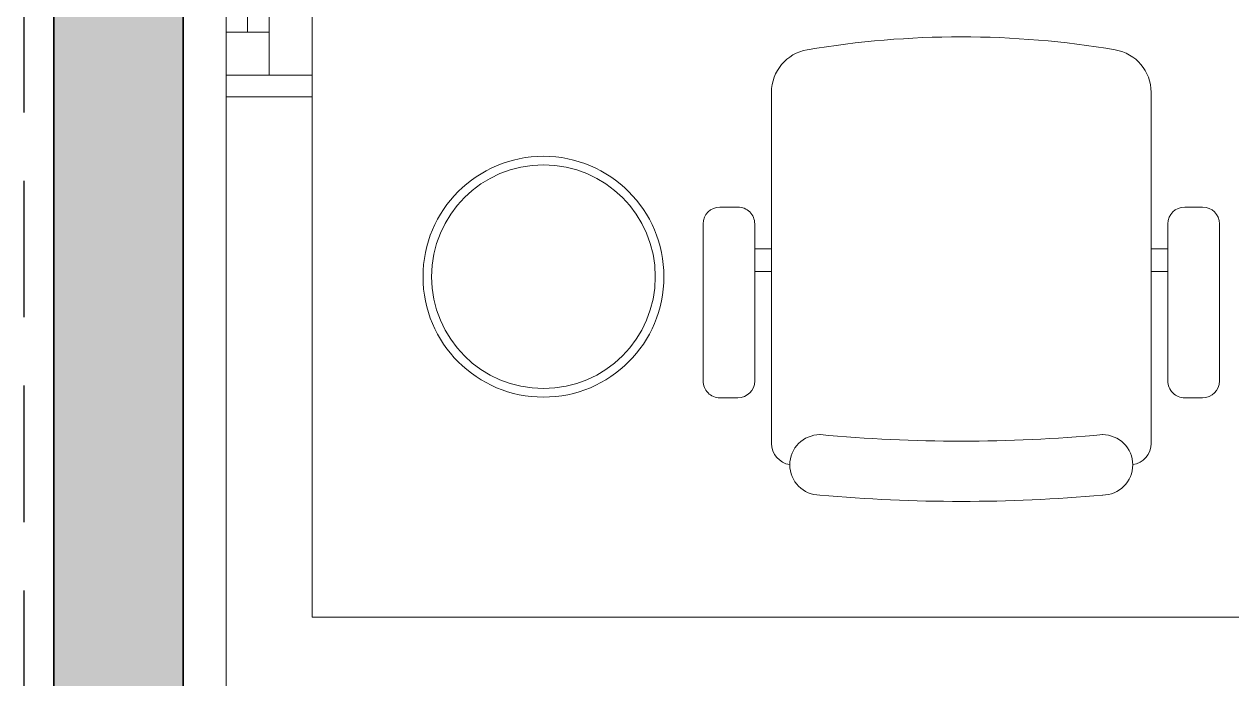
# Model space of a CAD drawing. Header units: inches. Extents: x -12418 to 57169, y -29325 to 19878.
# Drawn here: x 19363 to 20767, y -10029 to -9268 of the extents above; entities that cross this region are included whole.
import ezdxf

# ---------------------------------------------------------------- set-up
doc = ezdxf.new("R2010")
doc.units = ezdxf.units.IN
doc.header["$LTSCALE"] = 25
doc.header["$MEASUREMENT"] = 0
doc.linetypes.add('DASHDOT', pattern=[25.4, 12.7, -6.35, 0, -6.35])
doc.linetypes.add('HIDDEN', pattern=[9.525, 6.35, -3.175])
doc.layers.get('0').update_dxf_attribs({"color": 8})
for name, color, linetype, lineweight in [('00-Ground Floor$0$Aluminum', 251, 'Continuous', 5), ('00-Ground Floor$0$LOADING', 253, 'Continuous', 5), ('00-Ground Floor$0$NEW Wall', 166, 'Continuous', 5), ('00-Ground Floor$0$Walls', 251, 'Continuous', 5), ('E-LITE-CLNG-CNDT', 6, 'DASHDOT', 35), ('E-POWR-FLOR-CNDT', 6, 'HIDDEN', 25), ('T-CABL-TRAY', 251, 'Continuous', 35)]:
    doc.layers.add(name, color=color, linetype=linetype, lineweight=lineweight)

# ---------------------------------------------------------------- blocks, each defined once
blk = doc.blocks.new('00-Ground Floor$0$WM00001-P')
at = {"layer": '00-Ground Floor$0$LOADING'}
for radius in [0.14, 0.13]:
    blk.add_circle((0, 0), radius, dxfattribs=at)
blk = doc.blocks.new('*X127')
at = {"color": 0}
for p, q in [((5, 3), (5, 3)), ((5, 3), (5, 3)), ((5, 3), (5, 3)), ((5, 3), (5, 3)), ((5, 3), (5, 3)), ((5, 3), (5, 3)), ((5, 3), (5, 3)), ((5, 3), (5, 3)), ((5, 3), (5, 3)), ((5, 3), (5, 3)), ((5, 3), (5, 3)), ((5, 3), (5, 3)), ((5, 3), (5, 3)), ((5, 3), (5, 3)), ((5, 3), (5, 3)), ((5, 3), (5, 3)), ((5, 3), (5, 3)), ((5, 3), (5, 3)), ((5, 3), (5, 3)), ((5, 3), (5, 3)), ((5, 3), (5, 3)), ((5, 3), (5, 3)), ((5, 3), (5, 3)), ((5, 3), (5, 3)), ((5, 3), (5, 3)), ((5, 3), (5, 3)), ((5, 3), (5, 3)), ((5, 3), (5, 3)), ((5, 3), (5, 3)), ((5, 3), (5, 3)), ((5, 3), (5, 3)), ((5, 3), (5, 3)), ((5, 3), (5, 3)), ((5, 3), (5, 3)), ((5, 3), (5, 3)), ((5, 3), (5, 3)), ((5, 3), (5, 3)), ((5, 3), (5, 3)), ((5, 3), (5, 3)), ((5, 3), (5, 3)), ((5, 3), (5, 3)), ((5, 3), (5, 3)), ((5, 3), (5, 3)), ((5, 3), (5, 3)), ((5, 3), (5, 3)), ((5, 3), (5, 3)), ((5, 3), (5, 3)), ((5, 3), (5, 3)), ((5, 3), (5, 3)), ((5, 3), (5, 3)), ((5, 3), (5, 3)), ((5, 3), (5, 3)), ((5, 3), (5, 3)), ((5, 3), (5, 3)), ((5, 3), (5, 3)), ((5, 3), (5, 3)), ((5, 3), (5, 3)), ((5, 3), (5, 3)), ((5, 3), (5, 3)), ((5, 3), (5, 3)), ((5, 3), (5, 3)), ((5, 3), (5, 3)), ((5, 3), (5, 3)), ((5, 3), (5, 3)), ((5, 3), (5, 3)), ((5, 3), (5, 3)), ((6, 3), (5, 3)), ((5, 3), (5, 3)), ((6, 3), (5, 3)), ((5, 3), (5, 3)), ((6, 3), (5, 3)), ((5, 3), (5, 3)), ((6, 3), (5, 3)), ((5, 3), (5, 3)), ((5, 3), (5, 3)), ((5, 3), (5, 3)), ((5, 3), (5, 3)), ((5, 3), (5, 3)), ((5, 3), (5, 3)), ((5, 3), (5, 3)), ((5, 3), (5, 3)), ((5, 3), (5, 3)), ((5, 3), (5, 3)), ((5, 3), (5, 3)), ((5, 3), (5, 3)), ((5, 3), (5, 3)), ((5, 3), (5, 3)), ((5, 3), (5, 3)), ((5, 3), (5, 3)), ((5, 3), (5, 3)), ((5, 3), (5, 3)), ((5, 3), (5, 3)), ((5, 3), (5, 3)), ((5, 3), (5, 3)), ((5, 3), (5, 3)), ((5, 3), (5, 3)), ((6, 3), (6, 3)), ((6, 3), (6, 3)), ((6, 3), (6, 3)), ((6, 3), (6, 3)), ((6, 3), (6, 3)), ((6, 3), (6, 3)), ((6, 3), (6, 3)), ((6, 3), (6, 3)), ((6, 3), (6, 3)), ((6, 3), (6, 3)), ((6, 3), (6, 3)), ((6, 3), (6, 3)), ((6, 3), (6, 3)), ((6, 3), (6, 3)), ((6, 3), (6, 3)), ((6, 3), (6, 3)), ((6, 3), (6, 3)), ((6, 3), (6, 3)), ((6, 3), (6, 3)), ((6, 3), (6, 3)), ((6, 3), (6, 3)), ((6, 3), (6, 3)), ((6, 3), (6, 3)), ((6, 3), (6, 3)), ((6, 3), (6, 3)), ((6, 3), (6, 3)), ((6, 3), (6, 3)), ((6, 3), (6, 3)), ((6, 3), (6, 3)), ((6, 3), (6, 3)), ((6, 3), (6, 3)), ((6, 3), (6, 3)), ((6, 3), (6, 3)), ((6, 3), (6, 3)), ((6, 3), (6, 3)), ((6, 3), (6, 3)), ((6, 3), (6, 3)), ((6, 3), (6, 3)), ((6, 3), (6, 3)), ((6, 3), (6, 3)), ((6, 3), (6, 3)), ((6, 3), (6, 3)), ((6, 3), (6, 3)), ((6, 3), (6, 3)), ((6, 3), (6, 3)), ((6, 3), (6, 3)), ((6, 3), (6, 3)), ((6, 3), (6, 3)), ((6, 3), (6, 3)), ((6, 3), (6, 3)), ((6, 3), (6, 3)), ((6, 3), (6, 3)), ((6, 3), (6, 3)), ((6, 3), (6, 3)), ((6, 3), (6, 3)), ((6, 3), (6, 3)), ((6, 3), (6, 3)), ((6, 3), (6, 3)), ((6, 3), (6, 3)), ((6, 3), (6, 3)), ((6, 3), (6, 3)), ((6, 3), (6, 3)), ((6, 3), (6, 3)), ((6, 3), (6, 3)), ((6, 3), (6, 3)), ((6, 3), (6, 3)), ((6, 3), (6, 3)), ((6, 3), (6, 3)), ((6, 3), (6, 3)), ((6, 3), (6, 3)), ((6, 3), (6, 3)), ((6, 3), (6, 3)), ((6, 3), (6, 3)), ((6, 3), (6, 3)), ((6, 3), (6, 3)), ((6, 3), (6, 3)), ((6, 3), (6, 3)), ((6, 3), (6, 3)), ((6, 3), (6, 3)), ((6, 3), (6, 3)), ((6, 3), (6, 3)), ((6, 3), (6, 3)), ((6, 3), (6, 3)), ((6, 3), (6, 3)), ((6, 3), (6, 3)), ((6, 3), (6, 3)), ((6, 3), (6, 3)), ((6, 3), (6, 3)), ((6, 3), (6, 3)), ((6, 3), (6, 3)), ((6, 3), (6, 3)), ((6, 3), (6, 3)), ((6, 3), (6, 3)), ((6, 3), (6, 3)), ((6, 3), (6, 3)), ((6, 3), (6, 3)), ((6, 3), (6, 3)), ((6, 3), (6, 3)), ((6, 3), (6, 3)), ((6, 3), (6, 3)), ((6, 3), (6, 3)), ((6, 3), (6, 3)), ((6, 3), (6, 3)), ((6, 3), (6, 3)), ((6, 3), (6, 3)), ((6, 3), (6, 3)), ((6, 3), (6, 3)), ((6, 3), (6, 3)), ((6, 3), (6, 3)), ((6, 3), (6, 3)), ((6, 3), (6, 3)), ((6, 3), (6, 3)), ((6, 3), (6, 3)), ((6, 3), (6, 3)), ((6, 3), (6, 3)), ((6, 3), (6, 3)), ((6, 3), (6, 3)), ((6, 3), (6, 3)), ((6, 3), (6, 3)), ((6, 3), (6, 3)), ((6, 3), (6, 3)), ((6, 3), (6, 3)), ((6, 3), (6, 3)), ((6, 3), (6, 3)), ((6, 3), (6, 3)), ((6, 3), (6, 3)), ((6, 3), (6, 3)), ((6, 3), (6, 3)), ((6, 3), (6, 3)), ((6, 3), (6, 3)), ((6, 3), (6, 3)), ((6, 3), (6, 3)), ((6, 3), (6, 3)), ((6, 3), (6, 3)), ((6, 3), (6, 3)), ((6, 3), (6, 3)), ((6, 3), (6, 3)), ((6, 3), (6, 3)), ((6, 3), (6, 3)), ((6, 3), (6, 3)), ((6, 3), (6, 3)), ((6, 3), (6, 3)), ((6, 3), (6, 3)), ((6, 3), (6, 3)), ((6, 3), (6, 3)), ((6, 3), (6, 3)), ((6, 3), (6, 3)), ((6, 3), (6, 3)), ((6, 3), (6, 3)), ((6, 3), (6, 3)), ((6, 3), (6, 3)), ((6, 3), (6, 3)), ((6, 3), (6, 3)), ((6, 3), (6, 3)), ((6, 3), (6, 3)), ((6, 3), (6, 3)), ((6, 3), (6, 3)), ((6, 3), (6, 3)), ((6, 3), (6, 3)), ((6, 3), (6, 3)), ((6, 3), (6, 3)), ((6, 3), (6, 3)), ((6, 3), (6, 3)), ((6, 3), (6, 3)), ((6, 3), (6, 3)), ((6, 3), (6, 3)), ((6, 3), (6, 3)), ((6, 3), (6, 3)), ((6, 3), (6, 3)), ((6, 3), (6, 3)), ((6, 3), (6, 3)), ((6, 3), (6, 3)), ((6, 3), (6, 3)), ((6, 3), (6, 3)), ((6, 3), (6, 3)), ((6, 3), (6, 3)), ((6, 3), (6, 3)), ((6, 3), (6, 3)), ((6, 3), (6, 3)), ((6, 3), (6, 3)), ((6, 3), (6, 3)), ((6, 3), (6, 3)), ((6, 3), (6, 3)), ((6, 3), (6, 3)), ((6, 3), (6, 3)), ((6, 3), (6, 3)), ((6, 3), (6, 3)), ((6, 3), (6, 3)), ((6, 3), (6, 3)), ((6, 3), (6, 3)), ((6, 3), (6, 3)), ((6, 3), (6, 3)), ((6, 3), (6, 3)), ((6, 3), (6, 3)), ((6, 3), (6, 3)), ((6, 3), (6, 3)), ((6, 3), (6, 3)), ((6, 3), (6, 3)), ((6, 3), (6, 3)), ((6, 3), (6, 3)), ((6, 3), (6, 3)), ((6, 3), (6, 3)), ((6, 3), (6, 3)), ((6, 3), (6, 3)), ((6, 3), (5, 3)), ((6, 3), (5, 3)), ((6, 3), (5, 3)), ((6, 3), (5, 3)), ((6, 3), (5, 3)), ((6, 3), (6, 3)), ((6, 3), (6, 3)), ((6, 3), (6, 3)), ((6, 3), (6, 3)), ((6, 3), (6, 3)), ((6, 3), (6, 3)), ((6, 3), (6, 3)), ((6, 3), (6, 3)), ((6, 3), (6, 3)), ((6, 3), (6, 3)), ((6, 3), (6, 3)), ((6, 3), (6, 3)), ((6, 3), (6, 3)), ((6, 3), (6, 3)), ((6, 3), (6, 3)), ((6, 3), (6, 3)), ((6, 3), (6, 3)), ((6, 3), (6, 3)), ((6, 3), (6, 3)), ((6, 3), (6, 3)), ((6, 3), (6, 3)), ((6, 3), (6, 3)), ((6, 3), (6, 3)), ((6, 3), (6, 3)), ((6, 3), (6, 3)), ((6, 3), (6, 3)), ((6, 3), (6, 3)), ((6, 3), (6, 3)), ((6, 3), (6, 3)), ((6, 3), (6, 3)), ((6, 3), (6, 3)), ((6, 3), (6, 3)), ((6, 3), (6, 3)), ((6, 3), (6, 3)), ((6, 3), (6, 3)), ((6, 3), (6, 3)), ((6, 3), (6, 3)), ((6, 3), (6, 3)), ((6, 3), (6, 3)), ((6, 3), (6, 3)), ((6, 3), (6, 3)), ((6, 3), (6, 3)), ((6, 3), (6, 3)), ((6, 3), (6, 3)), ((6, 3), (6, 3)), ((6, 3), (6, 3)), ((6, 3), (6, 3)), ((6, 3), (6, 3)), ((6, 3), (6, 3)), ((6, 3), (6, 3)), ((6, 3), (6, 3)), ((6, 3), (6, 3)), ((6, 3), (6, 3)), ((6, 3), (6, 3)), ((6, 3), (6, 3)), ((6, 3), (6, 3)), ((6, 3), (6, 3)), ((6, 3), (6, 3)), ((6, 3), (6, 3)), ((6, 3), (6, 3)), ((6, 3), (6, 3)), ((6, 3), (6, 3)), ((6, 3), (6, 3)), ((6, 3), (6, 3)), ((6, 3), (6, 3)), ((6, 3), (6, 3)), ((6, 3), (6, 3)), ((6, 3), (6, 3)), ((6, 3), (6, 3)), ((6, 3), (6, 3)), ((6, 3), (6, 3)), ((6, 3), (6, 3)), ((6, 3), (6, 3)), ((6, 3), (6, 3)), ((6, 3), (6, 3)), ((6, 3), (6, 3)), ((6, 3), (6, 3)), ((6, 3), (6, 3)), ((6, 3), (6, 3)), ((6, 3), (6, 3)), ((6, 3), (6, 3)), ((6, 3), (6, 3)), ((6, 3), (6, 3)), ((6, 3), (6, 3)), ((6, 3), (6, 3)), ((6, 3), (6, 3)), ((6, 3), (6, 3)), ((6, 3), (6, 3)), ((6, 3), (6, 3)), ((6, 3), (6, 3)), ((6, 3), (6, 3)), ((6, 3), (6, 3)), ((6, 3), (6, 3)), ((6, 3), (6, 3)), ((6, 3), (6, 3)), ((6, 3), (6, 3)), ((6, 3), (6, 3)), ((6, 3), (6, 3)), ((6, 3), (6, 3)), ((6, 3), (6, 3)), ((6, 3), (6, 3)), ((6, 3), (6, 3)), ((6, 3), (6, 3)), ((6, 3), (6, 3)), ((6, 3), (6, 3)), ((6, 3), (6, 3)), ((6, 3), (6, 3)), ((6, 3), (6, 3)), ((6, 3), (6, 3)), ((6, 3), (6, 3)), ((6, 3), (6, 3)), ((6, 3), (6, 3)), ((6, 3), (6, 3)), ((6, 3), (6, 3)), ((6, 3), (6, 3)), ((6, 3), (6, 3)), ((6, 3), (6, 3)), ((6, 3), (6, 3)), ((6, 3), (6, 3)), ((6, 3), (6, 3)), ((6, 3), (6, 3)), ((6, 3), (6, 3)), ((6, 3), (6, 3)), ((6, 3), (6, 3)), ((6, 3), (6, 3)), ((6, 3), (6, 3)), ((6, 3), (6, 3)), ((6, 3), (6, 3)), ((6, 3), (6, 3)), ((6, 3), (6, 3)), ((6, 3), (6, 3)), ((6, 3), (6, 3)), ((6, 3), (6, 3)), ((6, 3), (6, 3)), ((6, 3), (6, 3)), ((6, 3), (6, 3)), ((6, 3), (6, 3)), ((6, 3), (6, 3)), ((6, 3), (6, 3)), ((6, 3), (6, 3)), ((6, 3), (6, 3)), ((6, 3), (6, 3)), ((6, 3), (6, 3)), ((6, 3), (6, 3)), ((6, 3), (6, 3)), ((6, 3), (6, 3)), ((6, 3), (6, 3)), ((6, 3), (6, 3)), ((6, 3), (6, 3)), ((6, 3), (6, 3)), ((6, 3), (6, 3)), ((6, 3), (6, 3)), ((6, 3), (6, 3)), ((6, 3), (6, 3)), ((6, 3), (6, 3)), ((6, 3), (6, 3)), ((6, 3), (6, 3)), ((6, 3), (6, 3)), ((6, 3), (6, 3)), ((6, 3), (6, 3)), ((6, 3), (6, 3)), ((6, 3), (6, 3)), ((6, 3), (6, 3)), ((6, 3), (6, 3)), ((6, 3), (6, 3)), ((6, 3), (6, 3)), ((6, 3), (6, 3)), ((6, 3), (6, 3)), ((6, 3), (6, 3)), ((6, 3), (6, 3)), ((6, 3), (6, 3)), ((6, 3), (6, 3)), ((6, 3), (6, 3)), ((6, 3), (6, 3)), ((6, 3), (6, 3)), ((6, 3), (6, 3)), ((6, 3), (6, 3)), ((6, 3), (6, 3)), ((6, 3), (6, 3)), ((6, 3), (6, 3)), ((6, 3), (6, 3)), ((6, 3), (6, 3)), ((6, 3), (6, 3)), ((6, 3), (6, 3)), ((6, 3), (6, 3)), ((6, 3), (6, 3)), ((6, 3), (6, 3)), ((6, 3), (6, 3)), ((6, 3), (6, 3)), ((6, 3), (6, 3)), ((6, 3), (6, 3)), ((6, 3), (6, 3)), ((6, 3), (6, 3)), ((6, 3), (6, 3)), ((6, 3), (6, 3)), ((6, 3), (6, 3)), ((6, 3), (6, 3)), ((6, 3), (6, 3)), ((6, 3), (6, 3)), ((6, 3), (6, 3)), ((6, 3), (6, 3)), ((6, 3), (6, 3)), ((6, 3), (6, 3)), ((6, 3), (6, 3)), ((6, 3), (6, 3)), ((6, 3), (6, 3)), ((6, 3), (6, 3)), ((6, 3), (6, 3)), ((6, 3), (6, 3)), ((6, 3), (6, 3)), ((6, 3), (6, 3)), ((6, 3), (6, 3)), ((6, 3), (6, 3)), ((6, 3), (6, 3)), ((6, 3), (6, 3)), ((6, 3), (6, 3)), ((6, 3), (6, 3)), ((6, 3), (6, 3)), ((6, 3), (6, 3)), ((6, 3), (6, 3)), ((6, 3), (6, 3)), ((6, 3), (6, 3)), ((6, 3), (6, 3)), ((6, 3), (6, 3)), ((6, 3), (6, 3)), ((6, 3), (6, 3)), ((6, 3), (6, 3)), ((6, 3), (6, 3)), ((6, 3), (6, 3)), ((6, 3), (6, 3)), ((6, 3), (6, 3)), ((6, 3), (6, 3)), ((6, 3), (6, 3)), ((6, 3), (6, 3)), ((6, 3), (6, 3)), ((6, 3), (6, 3)), ((6, 3), (6, 3)), ((6, 3), (6, 3)), ((6, 3), (6, 3)), ((6, 3), (6, 3)), ((6, 3), (6, 3)), ((6, 3), (6, 3)), ((6, 3), (6, 3)), ((6, 3), (6, 3)), ((6, 3), (6, 3)), ((6, 3), (6, 3)), ((6, 3), (6, 3)), ((6, 3), (6, 3)), ((6, 3), (6, 3)), ((6, 3), (6, 3)), ((6, 3), (6, 3)), ((6, 3), (6, 3)), ((6, 3), (6, 3)), ((6, 3), (6, 3)), ((6, 3), (6, 3)), ((6, 3), (6, 3)), ((6, 3), (6, 3)), ((6, 3), (6, 3)), ((6, 3), (6, 3)), ((6, 3), (6, 3)), ((6, 3), (6, 3)), ((6, 3), (6, 3)), ((6, 3), (6, 3)), ((6, 3), (6, 3)), ((6, 3), (6, 3)), ((6, 3), (6, 3)), ((6, 3), (6, 3)), ((6, 3), (6, 3)), ((6, 3), (6, 3)), ((6, 3), (6, 3)), ((6, 3), (6, 3)), ((6, 3), (6, 3)), ((6, 3), (6, 3)), ((6, 3), (6, 3)), ((6, 3), (6, 3)), ((6, 3), (6, 3)), ((6, 3), (6, 3)), ((6, 3), (6, 3)), ((6, 3), (6, 3)), ((6, 3), (6, 3)), ((6, 3), (6, 3)), ((6, 3), (6, 3)), ((6, 3), (6, 3)), ((6, 3), (6, 3)), ((6, 3), (6, 3)), ((6, 3), (6, 3)), ((6, 3), (6, 3)), ((6, 3), (6, 3)), ((6, 3), (6, 3)), ((6, 3), (6, 3)), ((6, 3), (6, 3)), ((6, 3), (6, 3)), ((6, 3), (6, 3)), ((6, 3), (6, 3)), ((6, 3), (6, 3)), ((6, 3), (6, 3)), ((6, 3), (6, 3)), ((6, 3), (6, 3)), ((6, 3), (6, 3)), ((6, 3), (6, 3)), ((6, 3), (6, 3)), ((6, 3), (6, 3)), ((6, 3), (6, 3)), ((6, 3), (6, 3)), ((6, 3), (6, 3)), ((6, 3), (6, 3)), ((6, 3), (6, 3)), ((6, 3), (6, 3)), ((6, 3), (6, 3)), ((6, 3), (6, 3)), ((6, 3), (6, 3)), ((6, 3), (6, 3)), ((6, 3), (6, 3)), ((6, 3), (6, 3)), ((6, 3), (6, 3)), ((6, 3), (6, 3)), ((6, 3), (6, 3))]:
    blk.add_line(p, q, dxfattribs=at)
blk = doc.blocks.new('*X128')
at = {"color": 0}
for p, q in [((13, 1), (13, 1)), ((13, 1), (13, 1)), ((13, 1), (13, 1)), ((13, 1), (13, 1)), ((13, 1), (13, 1)), ((13, 1), (13, 1)), ((13, 1), (13, 1)), ((13, 1), (13, 1)), ((13, 1), (13, 1)), ((13, 1), (13, 1)), ((13, 1), (13, 1)), ((13, 1), (13, 1)), ((13, 1), (13, 1)), ((13, 1), (13, 1)), ((13, 1), (13, 1)), ((13, 1), (14, 1)), ((13, 1), (14, 1)), ((13, 1), (14, 1)), ((13, 1), (13, 1)), ((13, 1), (13, 1)), ((13, 1), (13, 1)), ((13, 1), (13, 1)), ((13, 1), (13, 1)), ((13, 1), (13, 1)), ((13, 1), (13, 1)), ((13, 1), (13, 1)), ((13, 1), (13, 1)), ((13, 1), (13, 1)), ((13, 1), (13, 1)), ((13, 1), (13, 1)), ((13, 1), (13, 1)), ((13, 1), (13, 1)), ((13, 1), (13, 1)), ((13, 1), (13, 1)), ((13, 1), (13, 1)), ((13, 1), (13, 1)), ((13, 1), (13, 1)), ((13, 1), (13, 1)), ((13, 1), (13, 1)), ((13, 1), (13, 1)), ((13, 1), (13, 1)), ((13, 1), (13, 1)), ((13, 1), (13, 1)), ((13, 1), (13, 1)), ((13, 1), (13, 1)), ((13, 1), (13, 1)), ((13, 1), (13, 1)), ((13, 1), (13, 1)), ((13, 1), (13, 1)), ((13, 1), (13, 1)), ((13, 1), (13, 1)), ((13, 1), (13, 1)), ((13, 1), (13, 1)), ((13, 1), (13, 1)), ((13, 1), (13, 1)), ((13, 1), (13, 1)), ((13, 1), (13, 1)), ((13, 1), (13, 1)), ((13, 1), (13, 1)), ((13, 1), (13, 1)), ((13, 1), (13, 1)), ((13, 1), (13, 1)), ((13, 1), (13, 1)), ((13, 1), (13, 1)), ((13, 1), (13, 1)), ((13, 1), (13, 1)), ((13, 1), (13, 1)), ((13, 1), (13, 1)), ((13, 1), (13, 1)), ((13, 1), (13, 1)), ((13, 1), (13, 1)), ((13, 1), (13, 1)), ((13, 1), (13, 1)), ((13, 1), (13, 1)), ((13, 1), (13, 1)), ((13, 1), (13, 1)), ((13, 1), (13, 1)), ((13, 1), (13, 1)), ((13, 1), (13, 1)), ((13, 1), (13, 1)), ((13, 1), (13, 1)), ((13, 1), (13, 1)), ((13, 1), (13, 1)), ((13, 1), (13, 1)), ((13, 1), (13, 1)), ((13, 1), (13, 1)), ((13, 1), (13, 1)), ((13, 1), (13, 1)), ((13, 1), (13, 1)), ((13, 1), (13, 1)), ((13, 1), (13, 1)), ((13, 1), (13, 1)), ((13, 1), (13, 1)), ((13, 1), (13, 1)), ((13, 1), (13, 1)), ((13, 1), (13, 1)), ((13, 1), (13, 1)), ((13, 1), (13, 1)), ((13, 1), (13, 1)), ((13, 1), (13, 1)), ((13, 1), (13, 1)), ((13, 1), (13, 1)), ((13, 1), (13, 1)), ((13, 1), (13, 1)), ((13, 1), (13, 1)), ((13, 1), (13, 1)), ((13, 1), (13, 1)), ((13, 1), (13, 1)), ((13, 1), (13, 1)), ((13, 1), (13, 1)), ((13, 1), (13, 1)), ((13, 1), (13, 1)), ((13, 1), (13, 1)), ((13, 1), (13, 1)), ((13, 1), (13, 1)), ((13, 1), (13, 1)), ((13, 1), (13, 1)), ((13, 1), (13, 1)), ((13, 1), (13, 1)), ((13, 1), (13, 1)), ((13, 1), (13, 1)), ((13, 1), (13, 1)), ((13, 1), (13, 1)), ((13, 1), (14, 1)), ((13, 0), (13, 0)), ((13, 0), (13, 0)), ((13, 0), (13, 0)), ((13, 0), (13, 0)), ((13, 0), (13, 0)), ((13, 0), (13, 0)), ((13, 0), (13, 0)), ((13, 0), (13, 0)), ((13, 0), (13, 0)), ((13, 0), (13, 0)), ((13, 0), (13, 0)), ((13, 0), (13, 0)), ((13, 0), (13, 0)), ((13, 0), (13, 0)), ((13, 0), (13, 0)), ((13, 0), (13, 0)), ((13, 0), (13, 0)), ((13, 0), (13, 0)), ((13, 0), (13, 0)), ((13, 0), (13, 0)), ((13, 0), (13, 0)), ((13, 0), (13, 0)), ((13, 0), (13, 0)), ((13, 0), (13, 0)), ((13, 0), (13, 0)), ((13, 0), (13, 0)), ((13, 0), (13, 0)), ((13, 0), (13, 0)), ((13, 0), (13, 0)), ((13, 0), (13, 0)), ((13, 0), (13, 0)), ((13, 0), (13, 0)), ((13, 0), (13, 0)), ((13, 0), (13, 0)), ((13, 0), (13, 0)), ((13, 0), (13, 0)), ((13, 0), (13, 0)), ((13, 0), (13, 0)), ((13, 0), (13, 0)), ((13, 0), (13, 0)), ((13, 0), (13, 0)), ((13, 0), (13, 0)), ((13, 0), (13, 0)), ((13, 0), (13, 0)), ((13, 0), (13, 0)), ((13, 0), (13, 0)), ((13, 0), (13, 0)), ((13, 0), (13, 0)), ((13, 0), (14, 0)), ((13, 0), (14, 0)), ((13, 0), (13, 0)), ((13, 0), (14, 0)), ((14, 1), (14, 1)), ((14, 1), (14, 1)), ((14, 1), (14, 1)), ((14, 1), (14, 1)), ((14, 1), (14, 1)), ((14, 1), (14, 1)), ((14, 1), (14, 1)), ((14, 1), (14, 1)), ((14, 1), (14, 1)), ((14, 1), (14, 1)), ((14, 1), (14, 1)), ((14, 1), (14, 1)), ((14, 1), (14, 1)), ((14, 1), (14, 1)), ((14, 1), (14, 1)), ((14, 1), (14, 1)), ((14, 1), (14, 1)), ((14, 1), (14, 1)), ((14, 1), (14, 1)), ((14, 1), (14, 1)), ((14, 1), (14, 1)), ((14, 1), (14, 1)), ((14, 1), (14, 1)), ((14, 1), (14, 1)), ((14, 1), (14, 1)), ((14, 1), (14, 1)), ((14, 1), (14, 1)), ((14, 1), (14, 1)), ((14, 1), (14, 1)), ((14, 1), (14, 1)), ((14, 1), (14, 1)), ((14, 1), (14, 1)), ((14, 1), (14, 1)), ((14, 1), (14, 1)), ((14, 1), (14, 1)), ((14, 1), (14, 1)), ((14, 1), (14, 1)), ((14, 1), (14, 1)), ((14, 1), (14, 1)), ((14, 1), (14, 1)), ((14, 1), (14, 1)), ((14, 1), (14, 1)), ((14, 1), (14, 1)), ((14, 1), (14, 1)), ((14, 1), (14, 1)), ((14, 1), (14, 1)), ((14, 1), (14, 1)), ((14, 1), (14, 1)), ((14, 1), (14, 1)), ((14, 1), (14, 1)), ((14, 1), (14, 1)), ((14, 1), (14, 1)), ((14, 1), (14, 1)), ((14, 1), (14, 1)), ((14, 1), (14, 1)), ((14, 1), (14, 1)), ((14, 1), (14, 1)), ((14, 1), (14, 1)), ((14, 1), (14, 1)), ((14, 1), (14, 1)), ((14, 1), (14, 1)), ((14, 1), (14, 1)), ((14, 1), (14, 1)), ((14, 1), (14, 1)), ((14, 1), (14, 1)), ((14, 1), (14, 1)), ((14, 1), (14, 1)), ((14, 1), (14, 1)), ((14, 1), (14, 1)), ((14, 1), (14, 1)), ((14, 1), (14, 1)), ((14, 1), (14, 1)), ((14, 1), (14, 1)), ((14, 1), (14, 1)), ((14, 1), (14, 1)), ((14, 1), (14, 1)), ((14, 1), (14, 1)), ((14, 1), (14, 1)), ((14, 1), (14, 1)), ((14, 1), (14, 1)), ((14, 1), (14, 1)), ((14, 1), (14, 1)), ((14, 1), (14, 1)), ((14, 1), (14, 1)), ((14, 1), (14, 1)), ((14, 1), (14, 1)), ((14, 1), (14, 1)), ((14, 1), (14, 1)), ((14, 1), (14, 1)), ((14, 1), (14, 1)), ((14, 1), (14, 1)), ((14, 1), (14, 1)), ((14, 1), (14, 1)), ((14, 1), (14, 1)), ((14, 0), (14, 0)), ((14, 0), (14, 0)), ((14, 0), (14, 0)), ((14, 0), (14, 0)), ((14, 0), (14, 0)), ((14, 0), (14, 0)), ((14, 0), (14, 0)), ((14, 0), (14, 0)), ((14, 0), (14, 0)), ((14, 0), (14, 0)), ((14, 0), (14, 0)), ((14, 0), (14, 0)), ((14, 0), (14, 0)), ((14, 0), (14, 0)), ((14, 0), (14, 0)), ((14, 0), (14, 0)), ((14, 0), (14, 0)), ((14, 0), (14, 0)), ((14, 0), (14, 0)), ((14, 0), (14, 0)), ((14, 0), (14, 0)), ((14, 0), (14, 0)), ((14, 0), (14, 0)), ((14, 0), (14, 0)), ((14, 0), (14, 0)), ((14, 0), (14, 0)), ((14, 0), (14, 0)), ((14, 0), (14, 0)), ((14, 0), (14, 0)), ((14, 0), (14, 0)), ((14, 0), (14, 0)), ((14, 0), (14, 0)), ((14, 0), (14, 0)), ((14, 0), (14, 0)), ((14, 0), (14, 0)), ((14, 0), (14, 0)), ((14, 0), (14, 0)), ((14, 0), (14, 0)), ((14, 0), (14, 0)), ((14, 0), (14, 0)), ((14, 0), (14, 0)), ((14, 0), (14, 0)), ((14, 0), (14, 0)), ((14, 0), (14, 0)), ((14, 0), (14, 0)), ((14, 0), (14, 0)), ((14, 0), (14, 0)), ((14, 0), (14, 0)), ((13, 0), (13, 0)), ((13, 0), (14, 0)), ((13, 0), (13, 0)), ((13, 0), (14, 0)), ((13, 0), (13, 0)), ((13, 0), (14, 0)), ((13, 0), (13, 0)), ((13, 0), (13, 0)), ((13, 0), (13, 0)), ((13, 0), (13, 0)), ((13, 0), (14, 0)), ((13, 0), (13, 0)), ((13, 0), (14, 0)), ((13, 0), (13, 0)), ((13, 0), (14, 0)), ((13, 0), (13, 0)), ((13, 0), (14, 0)), ((13, 0), (13, 0)), ((13, 0), (14, 0)), ((13, 0), (13, 0)), ((13, 0), (14, 0)), ((13, 0), (13, 0)), ((13, 0), (14, 0)), ((13, 0), (13, 0)), ((13, 0), (13, 0)), ((13, 0), (13, 0)), ((13, 0), (14, 0)), ((13, 0), (13, 0)), ((13, 0), (14, 0)), ((13, 0), (13, 0)), ((13, 0), (14, 0)), ((13, 0), (13, 0)), ((13, 0), (14, 0)), ((13, 0), (13, 0)), ((13, 0), (13, 0)), ((13, 0), (13, 0)), ((13, 0), (13, 0)), ((13, 0), (13, 0)), ((13, 0), (13, 0)), ((13, 0), (13, 0)), ((13, 0), (13, 0)), ((13, 0), (13, 0)), ((13, 0), (13, 0)), ((13, 0), (13, 0)), ((13, 0), (13, 0)), ((13, 0), (13, 0)), ((13, 0), (13, 0)), ((13, 0), (13, 0)), ((13, 0), (13, 0)), ((13, 0), (13, 0)), ((13, 0), (13, 0)), ((13, 0), (13, 0)), ((13, 0), (13, 0)), ((13, 0), (13, 0)), ((13, 0), (13, 0)), ((13, 0), (13, 0)), ((13, 0), (13, 0)), ((13, 0), (13, 0)), ((13, 0), (13, 0)), ((13, 0), (13, 0)), ((13, 0), (13, 0)), ((13, 0), (13, 0)), ((13, 0), (13, 0)), ((13, 0), (13, 0)), ((13, -1), (13, -1)), ((13, -1), (13, -1)), ((13, -1), (13, -1)), ((13, -1), (13, -1)), ((13, -1), (13, -1)), ((13, -1), (14, -1)), ((13, -1), (13, -1)), ((14, 0), (14, 0)), ((14, 0), (14, 0)), ((14, 0), (14, 0)), ((14, 0), (14, 0)), ((14, 0), (14, 0)), ((14, 0), (14, 0)), ((14, 0), (14, 0)), ((14, 0), (14, 0)), ((14, 0), (14, 0)), ((14, 0), (14, 0)), ((14, 0), (14, 0)), ((14, 0), (14, 0)), ((14, 0), (14, 0)), ((14, 0), (14, 0)), ((14, 0), (14, 0)), ((13, 0), (14, 0)), ((14, 0), (14, 0)), ((14, 0), (14, 0)), ((14, 0), (14, 0)), ((14, 0), (14, 0)), ((14, 0), (14, 0)), ((14, 0), (14, 0)), ((14, 0), (14, 0)), ((14, 0), (14, 0)), ((14, 0), (14, 0)), ((14, 0), (14, 0)), ((14, 0), (14, 0)), ((14, 0), (14, 0)), ((14, 0), (14, 0)), ((14, 0), (14, 0)), ((14, 0), (14, 0)), ((14, 0), (14, 0)), ((14, 0), (14, 0)), ((14, 0), (14, 0)), ((14, 0), (14, 0)), ((14, 0), (14, 0)), ((14, 0), (14, 0)), ((14, 0), (14, 0)), ((14, 0), (14, 0)), ((14, 0), (14, 0)), ((14, 0), (14, 0)), ((14, 0), (14, 0)), ((14, 0), (14, 0)), ((14, 0), (14, 0)), ((14, 0), (14, 0)), ((14, 0), (14, 0)), ((14, 0), (14, 0)), ((14, 0), (14, 0)), ((14, 0), (14, 0)), ((14, 0), (14, 0)), ((14, -1), (14, -1)), ((14, -1), (14, -1)), ((14, -1), (14, -1)), ((14, -1), (14, -1)), ((14, -1), (14, -1))]:
    blk.add_line(p, q, dxfattribs=at)
blk = doc.blocks.new('00-Ground Floor$0$GF21018-P')
at = {"color": 0}
for p, q in [((-0.2207, 0.4756), (-0.2207, 0.0675)), ((0.2205, 0.4756), (0.2205, 0.0675)), ((-0.2806, 0.3422), (-0.2598, 0.3422)), ((0.2596, 0.3422), (0.2804, 0.3422)), ((-0.3002, 0.3226), (-0.3002, 0.14)), ((-0.2402, 0.3226), (-0.2402, 0.14)), ((0.24, 0.3226), (0.24, 0.14)), ((0.3, 0.3226), (0.3, 0.14)), ((-0.2402, 0.2937), (-0.2207, 0.2937)), ((0.2205, 0.2937), (0.24, 0.2937)), ((-0.2402, 0.2671), (-0.2207, 0.2671)), ((0.2205, 0.2671), (0.24, 0.2671)), ((-0.2806, 0.1204), (-0.2598, 0.1204)), ((0.2596, 0.1204), (0.2804, 0.1204))]:
    blk.add_line(p, q, dxfattribs=at)
for points in [[(0.24, 0.2937), (0.24, 0.2937), (0.24, 0.2937), (0.24, 0.2937), (0.24, 0.2937), (0.24, 0.2937), (0.24, 0.2937), (0.24, 0.2937), (0.24, 0.2937), (0.24, 0.2937), (0.24, 0.2937), (0.24, 0.2937), (0.24, 0.2937), (0.24, 0.2937), (0.24, 0.2937), (0.24, 0.2937), (0.24, 0.2937), (0.24, 0.2937), (0.24, 0.2937), (0.24, 0.2937), (0.24, 0.2937), (0.24, 0.2937), (0.24, 0.2937), (0.24, 0.2937), (0.24, 0.2937), (0.24, 0.2937), (0.24, 0.2937), (0.24, 0.2937), (0.24, 0.2937), (0.24, 0.2937), (0.24, 0.2937), (0.24, 0.2937), (0.24, 0.2937), (0.24, 0.2937), (0.24, 0.2937), (0.24, 0.2937), (0.24, 0.2937), (0.24, 0.2937), (0.24, 0.2937), (0.24, 0.2937), (0.24, 0.2937), (0.24, 0.2937), (0.24, 0.2937), (0.24, 0.2937), (0.24, 0.2937), (0.24, 0.2937), (0.24, 0.2937), (0.24, 0.2937), (0.24, 0.2937), (0.24, 0.2937), (0.24, 0.2937), (0.24, 0.2937), (0.24, 0.2937), (0.24, 0.2937), (0.24, 0.2937), (0.24, 0.2937), (0.24, 0.2937), (0.24, 0.2937), (0.24, 0.2937), (0.24, 0.2937), (0.24, 0.2937), (0.24, 0.2937), (0.24, 0.2937), (0.24, 0.2937), (0.24, 0.2937), (0.24, 0.2937), (0.24, 0.2937), (0.24, 0.2937), (0.24, 0.2937), (0.24, 0.2937), (0.24, 0.2937), (0.24, 0.2937), (0.24, 0.2937), (0.24, 0.2937), (0.24, 0.2937), (0.24, 0.2937), (0.24, 0.2937), (0.24, 0.2937), (0.24, 0.2937), (0.24, 0.2937), (0.24, 0.2937), (0.24, 0.2937), (0.24, 0.2937), (0.24, 0.2937), (0.24, 0.2937), (0.24, 0.2937), (0.24, 0.2937), (0.24, 0.2937), (0.24, 0.2937), (0.24, 0.2937), (0.24, 0.2937), (0.24, 0.2937), (0.24, 0.2937), (0.24, 0.2937), (0.24, 0.2937), (0.24, 0.2937), (0.24, 0.2937), (0.24, 0.2937), (0.24, 0.2937), (0.24, 0.2937), (0.24, 0.2937), (0.24, 0.2937), (0.24, 0.2937), (0.24, 0.2937), (0.24, 0.2937), (0.24, 0.2937), (0.24, 0.2937), (0.24, 0.2937), (0.24, 0.2937), (0.24, 0.2937), (0.24, 0.2937), (0.24, 0.2937), (0.24, 0.2937), (0.24, 0.2937), (0.24, 0.2937), (0.24, 0.2937), (0.24, 0.2937), (0.24, 0.2937), (0.24, 0.2937), (0.24, 0.2937), (0.24, 0.2937), (0.24, 0.2937), (0.24, 0.2937), (0.24, 0.2937), (0.24, 0.2937), (0.24, 0.2937), (0.24, 0.2937), (0.24, 0.2937), (0.24, 0.2937), (0.24, 0.2937), (0.24, 0.2937), (0.24, 0.2937), (0.24, 0.2937), (0.24, 0.2937), (0.24, 0.2937), (0.24, 0.2937), (0.24, 0.2937), (0.24, 0.2937), (0.24, 0.2937), (0.24, 0.2937), (0.24, 0.2937), (0.24, 0.2937), (0.24, 0.2937), (0.24, 0.2937), (0.24, 0.2937), (0.24, 0.2937), (0.24, 0.2937), (0.24, 0.2937), (0.24, 0.2937), (0.24, 0.2937), (0.24, 0.2937), (0.24, 0.2937), (0.24, 0.2937), (0.24, 0.2937), (0.24, 0.2937), (0.24, 0.2937), (0.24, 0.2937), (0.24, 0.2937), (0.24, 0.2937), (0.24, 0.2937), (0.24, 0.2937), (0.24, 0.2937), (0.24, 0.2937), (0.24, 0.2937), (0.24, 0.2937), (0.24, 0.2937), (0.24, 0.2937), (0.24, 0.2937), (0.24, 0.2937), (0.24, 0.2937), (0.24, 0.2937), (0.24, 0.2937), (0.24, 0.2937), (0.24, 0.2937), (0.24, 0.2937), (0.24, 0.2937), (0.24, 0.2937), (0.24, 0.2937), (0.24, 0.2937), (0.24, 0.2937), (0.24, 0.2937), (0.24, 0.2937), (0.24, 0.2937), (0.24, 0.2937), (0.24, 0.2937), (0.24, 0.2937), (0.24, 0.2937), (0.24, 0.2937), (0.24, 0.2937), (0.24, 0.2937), (0.24, 0.2937), (0.24, 0.2937), (0.24, 0.2937), (0.24, 0.2937), (0.24, 0.2937), (0.24, 0.2937), (0.24, 0.2937), (0.24, 0.2937), (0.24, 0.2937), (0.24, 0.2937), (0.24, 0.2937), (0.24, 0.2937), (0.24, 0.2937), (0.24, 0.2937), (0.24, 0.2937), (0.24, 0.2937), (0.24, 0.2937), (0.24, 0.2937), (0.24, 0.2937), (0.24, 0.2937), (0.24, 0.2937), (0.24, 0.2937), (0.24, 0.2937), (0.24, 0.2937), (0.24, 0.2937), (0.24, 0.2937), (0.24, 0.2937), (0.24, 0.2937), (0.24, 0.2937), (0.24, 0.2937), (0.24, 0.2937), (0.24, 0.2937), (0.24, 0.2937), (0.24, 0.2937), (0.24, 0.2937), (0.24, 0.2937), (0.24, 0.2937), (0.24, 0.2937), (0.24, 0.2937), (0.24, 0.2937), (0.24, 0.2937), (0.24, 0.2937), (0.24, 0.2937), (0.24, 0.2937), (0.24, 0.2937), (0.24, 0.2937), (0.24, 0.2937), (0.24, 0.2937), (0.24, 0.2937), (0.24, 0.2937), (0.24, 0.2937), (0.24, 0.2937), (0.24, 0.2937), (0.24, 0.2937), (0.24, 0.2937), (0.24, 0.2937), (0.24, 0.2937), (0.24, 0.2937), (0.24, 0.2937), (0.24, 0.2937), (0.24, 0.2937), (0.24, 0.2937), (0.24, 0.2937), (0.24, 0.2937), (0.24, 0.2937), (0.24, 0.2937), (0.24, 0.2937), (0.24, 0.2937), (0.24, 0.2937), (0.24, 0.2937), (0.24, 0.2937), (0.24, 0.2937), (0.24, 0.2937), (0.24, 0.2937), (0.24, 0.2937), (0.24, 0.2937), (0.24, 0.2937), (0.24, 0.2937), (0.24, 0.2937), (0.24, 0.2937), (0.24, 0.2937), (0.24, 0.2937), (0.24, 0.2937), (0.24, 0.2937), (0.24, 0.2937), (0.24, 0.2937), (0.24, 0.2937)], [(0.24, 0.2937), (0.24, 0.2937), (0.24, 0.2937), (0.24, 0.2937), (0.24, 0.2937), (0.24, 0.2937), (0.24, 0.2937), (0.24, 0.2937), (0.24, 0.2937), (0.24, 0.2937), (0.24, 0.2937), (0.24, 0.2937), (0.24, 0.2937), (0.24, 0.2937), (0.24, 0.2937), (0.24, 0.2937), (0.24, 0.2937), (0.24, 0.2937), (0.24, 0.2937), (0.24, 0.2937), (0.24, 0.2937), (0.24, 0.2937), (0.24, 0.2937), (0.24, 0.2937), (0.24, 0.2937), (0.24, 0.2937), (0.24, 0.2937), (0.24, 0.2937), (0.24, 0.2937), (0.24, 0.2937), (0.24, 0.2937), (0.24, 0.2937), (0.24, 0.2937), (0.24, 0.2937), (0.24, 0.2937), (0.24, 0.2937), (0.24, 0.2937), (0.24, 0.2937), (0.24, 0.2937), (0.24, 0.2937), (0.24, 0.2937), (0.24, 0.2937), (0.24, 0.2937), (0.24, 0.2937), (0.24, 0.2937), (0.24, 0.2937), (0.24, 0.2937), (0.24, 0.2937), (0.24, 0.2937), (0.24, 0.2937), (0.24, 0.2937), (0.24, 0.2937), (0.24, 0.2937), (0.24, 0.2937), (0.24, 0.2937), (0.24, 0.2937), (0.24, 0.2937), (0.24, 0.2937), (0.24, 0.2937), (0.24, 0.2937), (0.24, 0.2937), (0.24, 0.2937), (0.24, 0.2937), (0.24, 0.2937), (0.24, 0.2937), (0.24, 0.2937), (0.24, 0.2937), (0.24, 0.2937), (0.24, 0.2937), (0.24, 0.2937), (0.24, 0.2937), (0.24, 0.2937), (0.24, 0.2937), (0.24, 0.2937), (0.24, 0.2937), (0.24, 0.2937), (0.24, 0.2937), (0.24, 0.2937), (0.24, 0.2937), (0.24, 0.2937), (0.24, 0.2937), (0.24, 0.2937), (0.24, 0.2937), (0.24, 0.2937), (0.24, 0.2937), (0.24, 0.2937), (0.24, 0.2937), (0.24, 0.2937), (0.24, 0.2937), (0.24, 0.2937), (0.24, 0.2937), (0.24, 0.2937), (0.24, 0.2937), (0.24, 0.2937), (0.24, 0.2937), (0.24, 0.2937), (0.24, 0.2937), (0.24, 0.2937), (0.24, 0.2937), (0.24, 0.2937), (0.24, 0.2937), (0.24, 0.2937), (0.24, 0.2937), (0.24, 0.2937), (0.24, 0.2937), (0.24, 0.2937), (0.24, 0.2937), (0.24, 0.2937), (0.24, 0.2937), (0.24, 0.2937), (0.24, 0.2937), (0.24, 0.2937), (0.24, 0.2937), (0.24, 0.2937), (0.24, 0.2937), (0.24, 0.2937), (0.24, 0.2937), (0.24, 0.2937), (0.24, 0.2937), (0.24, 0.2937), (0.24, 0.2937), (0.24, 0.2937), (0.24, 0.2937), (0.24, 0.2937), (0.24, 0.2937), (0.24, 0.2937), (0.24, 0.2937), (0.24, 0.2937), (0.24, 0.2937), (0.24, 0.2937), (0.24, 0.2937), (0.24, 0.2937), (0.24, 0.2937), (0.24, 0.2937), (0.24, 0.2937), (0.24, 0.2937), (0.24, 0.2937), (0.24, 0.2937), (0.24, 0.2937), (0.24, 0.2937), (0.24, 0.2937), (0.24, 0.2937), (0.24, 0.2937), (0.24, 0.2937), (0.24, 0.2937), (0.24, 0.2937), (0.24, 0.2937), (0.24, 0.2937), (0.24, 0.2937), (0.24, 0.2937), (0.24, 0.2937), (0.24, 0.2937), (0.24, 0.2937), (0.24, 0.2937), (0.24, 0.2937), (0.24, 0.2937), (0.24, 0.2937), (0.24, 0.2937), (0.24, 0.2937), (0.24, 0.2937), (0.24, 0.2937), (0.24, 0.2937), (0.24, 0.2937), (0.24, 0.2937), (0.24, 0.2937), (0.24, 0.2937), (0.24, 0.2937), (0.24, 0.2937), (0.24, 0.2937), (0.24, 0.2937), (0.24, 0.2937), (0.24, 0.2937), (0.24, 0.2937), (0.24, 0.2937), (0.24, 0.2937), (0.24, 0.2937), (0.24, 0.2937), (0.24, 0.2937), (0.24, 0.2937), (0.24, 0.2937), (0.24, 0.2937), (0.24, 0.2937), (0.24, 0.2937), (0.24, 0.2937), (0.24, 0.2937), (0.24, 0.2937), (0.24, 0.2937), (0.24, 0.2937), (0.24, 0.2937), (0.24, 0.2937), (0.24, 0.2937), (0.24, 0.2937), (0.24, 0.2937), (0.24, 0.2937), (0.24, 0.2937), (0.24, 0.2937), (0.24, 0.2937), (0.24, 0.2937), (0.24, 0.2937), (0.24, 0.2937), (0.24, 0.2937), (0.24, 0.2937), (0.24, 0.2937), (0.24, 0.2937), (0.24, 0.2937), (0.24, 0.2937), (0.24, 0.2937), (0.24, 0.2937), (0.24, 0.2937), (0.24, 0.2937), (0.24, 0.2937), (0.24, 0.2937), (0.24, 0.2937), (0.24, 0.2937), (0.24, 0.2937), (0.24, 0.2937), (0.24, 0.2937), (0.24, 0.2937), (0.24, 0.2937)], [(0.24, 0.2937), (0.24, 0.2937), (0.24, 0.2937), (0.24, 0.2937), (0.24, 0.2937), (0.24, 0.2937), (0.24, 0.2937), (0.24, 0.2937), (0.24, 0.2937), (0.24, 0.2937), (0.24, 0.2937), (0.24, 0.2937), (0.24, 0.2937), (0.24, 0.2937), (0.24, 0.2937), (0.24, 0.2937), (0.24, 0.2937), (0.24, 0.2937), (0.24, 0.2937), (0.24, 0.2937), (0.24, 0.2937), (0.24, 0.2937), (0.24, 0.2937), (0.24, 0.2937), (0.24, 0.2937), (0.24, 0.2937), (0.24, 0.2937), (0.24, 0.2937), (0.24, 0.2937), (0.24, 0.2937), (0.24, 0.2937), (0.24, 0.2937), (0.24, 0.2937), (0.24, 0.2937), (0.24, 0.2937), (0.24, 0.2937), (0.24, 0.2937), (0.24, 0.2937), (0.24, 0.2937), (0.24, 0.2937), (0.24, 0.2937), (0.24, 0.2937), (0.24, 0.2937), (0.24, 0.2937), (0.24, 0.2937), (0.24, 0.2937), (0.24, 0.2937), (0.24, 0.2937), (0.24, 0.2937), (0.24, 0.2937), (0.24, 0.2937), (0.24, 0.2937), (0.24, 0.2937), (0.24, 0.2937), (0.24, 0.2937), (0.24, 0.2937), (0.24, 0.2937), (0.24, 0.2937), (0.24, 0.2937), (0.24, 0.2937), (0.24, 0.2937), (0.24, 0.2937), (0.24, 0.2937), (0.24, 0.2937), (0.24, 0.2937), (0.24, 0.2937), (0.24, 0.2937), (0.24, 0.2937), (0.24, 0.2937), (0.24, 0.2937), (0.24, 0.2937), (0.24, 0.2937), (0.24, 0.2937), (0.24, 0.2937), (0.24, 0.2937), (0.24, 0.2937), (0.24, 0.2937), (0.24, 0.2937), (0.24, 0.2937), (0.24, 0.2937), (0.24, 0.2937), (0.24, 0.2937), (0.24, 0.2937), (0.24, 0.2937), (0.24, 0.2937), (0.24, 0.2937), (0.24, 0.2937), (0.24, 0.2937), (0.24, 0.2937), (0.24, 0.2937), (0.24, 0.2937), (0.24, 0.2937), (0.24, 0.2937), (0.24, 0.2937), (0.24, 0.2937), (0.24, 0.2937), (0.24, 0.2937), (0.24, 0.2937), (0.24, 0.2937), (0.24, 0.2937), (0.24, 0.2937), (0.24, 0.2937), (0.24, 0.2937), (0.24, 0.2937), (0.24, 0.2937), (0.24, 0.2937), (0.24, 0.2937), (0.24, 0.2937), (0.24, 0.2937), (0.24, 0.2937), (0.24, 0.2937), (0.24, 0.2937), (0.24, 0.2937), (0.24, 0.2937), (0.24, 0.2937), (0.24, 0.2937), (0.24, 0.2937), (0.24, 0.2937), (0.24, 0.2937), (0.24, 0.2937), (0.24, 0.2937), (0.24, 0.2937), (0.24, 0.2937), (0.24, 0.2937), (0.24, 0.2937), (0.24, 0.2937), (0.24, 0.2937), (0.24, 0.2937), (0.24, 0.2937), (0.24, 0.2937), (0.24, 0.2937), (0.24, 0.2937), (0.24, 0.2937), (0.24, 0.2937), (0.24, 0.2937), (0.24, 0.2937), (0.24, 0.2937), (0.24, 0.2937), (0.24, 0.2937), (0.24, 0.2937), (0.24, 0.2937), (0.24, 0.2937), (0.24, 0.2937), (0.24, 0.2937), (0.24, 0.2937), (0.24, 0.2937), (0.24, 0.2937), (0.24, 0.2937), (0.24, 0.2937), (0.24, 0.2937), (0.24, 0.2937), (0.24, 0.2937), (0.24, 0.2937), (0.24, 0.2937), (0.24, 0.2937), (0.24, 0.2937), (0.24, 0.2937), (0.24, 0.2937), (0.24, 0.2937), (0.24, 0.2937), (0.24, 0.2937), (0.24, 0.2937), (0.24, 0.2937), (0.24, 0.2937), (0.24, 0.2937), (0.24, 0.2937), (0.24, 0.2937), (0.24, 0.2937), (0.24, 0.2937), (0.24, 0.2937), (0.24, 0.2937), (0.24, 0.2937), (0.24, 0.2937), (0.24, 0.2937), (0.24, 0.2937), (0.24, 0.2937), (0.24, 0.2937), (0.24, 0.2937), (0.24, 0.2937), (0.24, 0.2937), (0.24, 0.2937), (0.24, 0.2937), (0.24, 0.2937), (0.24, 0.2937), (0.24, 0.2937), (0.24, 0.2937), (0.24, 0.2937), (0.24, 0.2937), (0.24, 0.2937), (0.24, 0.2937), (0.24, 0.2937), (0.24, 0.2937), (0.24, 0.2937), (0.24, 0.2937), (0.24, 0.2937), (0.24, 0.2937), (0.24, 0.2937), (0.24, 0.2937), (0.24, 0.2937), (0.24, 0.2937), (0.24, 0.2937), (0.24, 0.2937), (0.24, 0.2937), (0.24, 0.2937), (0.24, 0.2937), (0.24, 0.2937), (0.24, 0.2937), (0.24, 0.2937), (0.24, 0.2937), (0.24, 0.2937), (0.24, 0.2937), (0.24, 0.2937), (0.24, 0.2937), (0.24, 0.2937)]]:
    blk.add_lwpolyline(points, close=True, dxfattribs=at)
for centre, radius, start, end in [((-0.0001, -0.5295), 1.0695, 80.3671, 99.6329), ((-0.1707, 0.4756), 0.05, 99.6329, 180), ((0.1705, 0.4756), 0.05, 0, 80.3671), ((-0.2806, 0.3226), 0.0196, 90, 180), ((-0.2598, 0.3226), 0.0196, 360, 90), ((0.2596, 0.3226), 0.0196, 90, 180), ((0.2804, 0.3226), 0.0196, 0, 90), ((-0.2806, 0.14), 0.0196, 180, 270), ((-0.2598, 0.14), 0.0196, 270, 360), ((0.2596, 0.14), 0.0196, 180, 270), ((0.2804, 0.14), 0.0196, 270, 0), ((-0.1643, 0.0425), 0.0351, 90, 270), ((0, 1.8467), 1.7767, 264.6946, 275.3053), ((0.1641, 0.0425), 0.0351, 270, 90), ((-0.1957, 0.0675), 0.025, 180, 261.4721), ((0.1955, 0.0675), 0.025, 278.5279, 360), ((0, 1.8314), 1.8314, 264.8532, 275.147)]:
    blk.add_arc(centre, radius, start, end, dxfattribs=at)
at = {"layer": '00-Ground Floor$0$NEW Wall', "color": 0, "linetype": 'Continuous'}
for points in [[(0.24, 0.2937), (0.24, 0.2937), (0.24, 0.2937), (0.24, 0.2937), (0.24, 0.2937), (0.24, 0.2937), (0.24, 0.2937), (0.24, 0.2937)], [(0.24, 0.2937), (0.24, 0.2937), (0.24, 0.2937), (0.24, 0.2937), (0.24, 0.2937), (0.24, 0.2937), (0.24, 0.2937)], [(0.24, 0.2937), (0.24, 0.2937), (0.24, 0.2937), (0.24, 0.2937), (0.24, 0.2937), (0.24, 0.2937), (0.24, 0.2937), (0.24, 0.2937), (0.24, 0.2937)], [(0.24, 0.2937), (0.24, 0.2937), (0.24, 0.2937), (0.24, 0.2937), (0.24, 0.2937), (0.24, 0.2937), (0.24, 0.2937), (0.24, 0.2937), (0.24, 0.2937), (0.24, 0.2937)], [(0.24, 0.2937), (0.24, 0.2937), (0.24, 0.2937), (0.24, 0.2937), (0.24, 0.2937), (0.24, 0.2937), (0.24, 0.2937), (0.24, 0.2937), (0.24, 0.2937), (0.24, 0.2937), (0.24, 0.2937), (0.24, 0.2937), (0.24, 0.2937), (0.24, 0.2937), (0.24, 0.2937)], [(0.24, 0.2937), (0.24, 0.2937), (0.24, 0.2937), (0.24, 0.2937), (0.24, 0.2937), (0.24, 0.2937), (0.24, 0.2937), (0.24, 0.2937), (0.24, 0.2937), (0.24, 0.2937)], [(0.24, 0.2937), (0.24, 0.2937), (0.24, 0.2937), (0.24, 0.2937), (0.24, 0.2937), (0.24, 0.2937), (0.24, 0.2937), (0.24, 0.2937), (0.24, 0.2937), (0.24, 0.2937)], [(0.24, 0.2937), (0.24, 0.2937), (0.24, 0.2937), (0.24, 0.2937), (0.24, 0.2937), (0.24, 0.2937), (0.24, 0.2937), (0.24, 0.2937), (0.24, 0.2937), (0.24, 0.2937)], [(0.24, 0.2937), (0.24, 0.2937), (0.24, 0.2937), (0.24, 0.2937), (0.24, 0.2937), (0.24, 0.2937), (0.24, 0.2937), (0.24, 0.2937), (0.24, 0.2937), (0.24, 0.2937), (0.24, 0.2937), (0.24, 0.2937), (0.24, 0.2937), (0.24, 0.2937), (0.24, 0.2937), (0.24, 0.2937), (0.24, 0.2937), (0.24, 0.2937)], [(0.24, 0.2937), (0.24, 0.2937), (0.24, 0.2937), (0.24, 0.2937), (0.24, 0.2937), (0.24, 0.2937), (0.24, 0.2937), (0.24, 0.2937), (0.24, 0.2937), (0.24, 0.2937), (0.24, 0.2937), (0.24, 0.2937)], [(0.24, 0.2937), (0.24, 0.2937), (0.24, 0.2937), (0.24, 0.2937), (0.24, 0.2937), (0.24, 0.2937), (0.24, 0.2937)], [(0.24, 0.2937), (0.24, 0.2937), (0.24, 0.2937), (0.24, 0.2937), (0.24, 0.2937), (0.24, 0.2937), (0.24, 0.2937), (0.24, 0.2937), (0.24, 0.2937), (0.24, 0.2937), (0.24, 0.2937), (0.24, 0.2937), (0.24, 0.2937), (0.24, 0.2937), (0.24, 0.2937), (0.24, 0.2937), (0.24, 0.2937), (0.24, 0.2937), (0.24, 0.2937), (0.24, 0.2937), (0.24, 0.2937), (0.24, 0.2937), (0.24, 0.2937), (0.24, 0.2937), (0.24, 0.2937), (0.24, 0.2937), (0.24, 0.2937), (0.24, 0.2937), (0.24, 0.2937), (0.24, 0.2937), (0.24, 0.2937), (0.24, 0.2937), (0.24, 0.2937), (0.24, 0.2937), (0.24, 0.2937), (0.24, 0.2937), (0.24, 0.2937), (0.24, 0.2937), (0.24, 0.2937), (0.24, 0.2937), (0.24, 0.2937), (0.24, 0.2937), (0.24, 0.2937), (0.24, 0.2937), (0.24, 0.2937), (0.24, 0.2937), (0.24, 0.2937), (0.24, 0.2937), (0.24, 0.2937), (0.24, 0.2937), (0.24, 0.2937), (0.24, 0.2937), (0.24, 0.2937), (0.24, 0.2937), (0.24, 0.2937), (0.24, 0.2937), (0.24, 0.2937), (0.24, 0.2937), (0.24, 0.2937), (0.24, 0.2937), (0.24, 0.2937), (0.24, 0.2937), (0.24, 0.2937), (0.24, 0.2937), (0.24, 0.2937), (0.24, 0.2937), (0.24, 0.2937), (0.24, 0.2937), (0.24, 0.2937), (0.24, 0.2937), (0.24, 0.2937), (0.24, 0.2937), (0.24, 0.2937), (0.24, 0.2937), (0.24, 0.2937), (0.24, 0.2937), (0.24, 0.2937), (0.24, 0.2937), (0.24, 0.2937), (0.24, 0.2937), (0.24, 0.2937), (0.24, 0.2937), (0.24, 0.2937), (0.24, 0.2937), (0.24, 0.2937), (0.24, 0.2937), (0.24, 0.2937), (0.24, 0.2937), (0.24, 0.2937), (0.24, 0.2937), (0.24, 0.2937), (0.24, 0.2937), (0.24, 0.2937), (0.24, 0.2937), (0.24, 0.2937), (0.24, 0.2937), (0.24, 0.2937), (0.24, 0.2937), (0.24, 0.2937), (0.24, 0.2937), (0.24, 0.2937), (0.24, 0.2937), (0.24, 0.2937), (0.24, 0.2937), (0.24, 0.2937), (0.24, 0.2937), (0.24, 0.2937), (0.24, 0.2937), (0.24, 0.2937), (0.24, 0.2937), (0.24, 0.2937)], [(0.24, 0.2937), (0.24, 0.2937), (0.24, 0.2937), (0.24, 0.2937), (0.24, 0.2937), (0.24, 0.2937), (0.24, 0.2937), (0.24, 0.2937), (0.24, 0.2937), (0.24, 0.2937), (0.24, 0.2937), (0.24, 0.2937), (0.24, 0.2937), (0.24, 0.2937), (0.24, 0.2937), (0.24, 0.2937), (0.24, 0.2937)], [(0.24, 0.2937), (0.24, 0.2937), (0.24, 0.2937), (0.24, 0.2937), (0.24, 0.2937), (0.24, 0.2937), (0.24, 0.2937), (0.24, 0.2937), (0.24, 0.2937), (0.24, 0.2937), (0.24, 0.2937), (0.24, 0.2937), (0.24, 0.2937), (0.24, 0.2937), (0.24, 0.2937), (0.24, 0.2937), (0.24, 0.2937), (0.24, 0.2937), (0.24, 0.2937), (0.24, 0.2937), (0.24, 0.2937), (0.24, 0.2937), (0.24, 0.2937), (0.24, 0.2937), (0.24, 0.2937), (0.24, 0.2937), (0.24, 0.2937), (0.24, 0.2937), (0.24, 0.2937), (0.24, 0.2937), (0.24, 0.2937), (0.24, 0.2937), (0.24, 0.2937), (0.24, 0.2937), (0.24, 0.2937), (0.24, 0.2937), (0.24, 0.2937), (0.24, 0.2937), (0.24, 0.2937), (0.24, 0.2937), (0.24, 0.2937), (0.24, 0.2937), (0.24, 0.2937), (0.24, 0.2937), (0.24, 0.2937), (0.24, 0.2937), (0.24, 0.2937), (0.24, 0.2937), (0.24, 0.2937), (0.24, 0.2937), (0.24, 0.2937), (0.24, 0.2937), (0.24, 0.2937), (0.24, 0.2937), (0.24, 0.2937), (0.24, 0.2937), (0.24, 0.2937), (0.24, 0.2937), (0.24, 0.2937), (0.24, 0.2937), (0.24, 0.2937), (0.24, 0.2937), (0.24, 0.2937), (0.24, 0.2937), (0.24, 0.2937), (0.24, 0.2937), (0.24, 0.2937), (0.24, 0.2937), (0.24, 0.2937), (0.24, 0.2937), (0.24, 0.2937), (0.24, 0.2937), (0.24, 0.2937), (0.24, 0.2937), (0.24, 0.2937), (0.24, 0.2937), (0.24, 0.2937), (0.24, 0.2937), (0.24, 0.2937), (0.24, 0.2937), (0.24, 0.2937), (0.24, 0.2937), (0.24, 0.2937), (0.24, 0.2937), (0.24, 0.2937), (0.24, 0.2937), (0.24, 0.2937), (0.24, 0.2937), (0.24, 0.2937)], [(0.24, 0.2937), (0.24, 0.2937), (0.24, 0.2937), (0.24, 0.2937), (0.24, 0.2937), (0.24, 0.2937), (0.24, 0.2937), (0.24, 0.2937), (0.24, 0.2937), (0.24, 0.2937), (0.24, 0.2937), (0.24, 0.2937), (0.24, 0.2937), (0.24, 0.2937), (0.24, 0.2937), (0.24, 0.2937), (0.24, 0.2937), (0.24, 0.2937), (0.24, 0.2937), (0.24, 0.2937), (0.24, 0.2937), (0.24, 0.2937), (0.24, 0.2937), (0.24, 0.2937), (0.24, 0.2937), (0.24, 0.2937), (0.24, 0.2937), (0.24, 0.2937), (0.24, 0.2937), (0.24, 0.2937), (0.24, 0.2937), (0.24, 0.2937), (0.24, 0.2937), (0.24, 0.2937), (0.24, 0.2937), (0.24, 0.2937), (0.24, 0.2937), (0.24, 0.2937), (0.24, 0.2937), (0.24, 0.2937), (0.24, 0.2937), (0.24, 0.2937), (0.24, 0.2937), (0.24, 0.2937), (0.24, 0.2937), (0.24, 0.2937), (0.24, 0.2937), (0.24, 0.2937), (0.24, 0.2937), (0.24, 0.2937), (0.24, 0.2937), (0.24, 0.2937), (0.24, 0.2937), (0.24, 0.2937)]]:
    blk.add_lwpolyline(points, dxfattribs=at)
at = {"color": 0}
for name, xscale, yscale, zscale in [('*X127', 8.59375e-11, 8.59375e-11, 8.59375e-11), ('*X128', 5.5e-11, 5.5e-11, 5.5e-11)]:
    blk.add_blockref(name, (0.24, 0.2937), dxfattribs=dict(at, xscale=xscale, yscale=yscale, zscale=zscale))
blk = doc.blocks.new('00-Ground Floor$0$A$C37be4daf')
at = {"layer": '00-Ground Floor$0$Aluminum'}
for p, q in [((1416, 598.2), (216, 598.2)), ((241, 498.2), (241, 598.2)), ((291, 548.2), (291, 598.2)), ((291, 573.2), (1341, 573.2)), ((1391, 548.2), (241, 548.2)), ((1416, 498.2), (216, 498.2))]:
    blk.add_line(p, q, dxfattribs=at)
at = {"layer": '00-Ground Floor$0$Walls'}
blk.add_line((216, 498.2), (216, 598.2), dxfattribs=at)
blk = doc.blocks.new('00-Ground Floor')
at = {"layer": '00-Ground Floor$0$Walls'}
for p, q in [((19597.7, -10157.4, 0), (19597.7, -7537.4, 0)), ((19697.7, -9957.4, 0), (19697.7, -7547.4, 0)), ((23849.5, -9957.4, 0), (19697.7, -9957.4, 0))]:
    blk.add_line(p, q, dxfattribs=at)
at = {"rotation": 90}
blk.add_blockref('00-Ground Floor$0$A$C37be4daf', (20196, -9568.4, 0), dxfattribs=at)
at = {"layer": '00-Ground Floor$0$LOADING', "extrusion": (-2.24021e-05, -7.77426e-06, 1), "xscale": 1000, "yscale": 1000, "zscale": 1000, "rotation": 359.9985892349692}
blk.add_blockref('00-Ground Floor$0$GF21018-P', (20452.3, -9822.8, -0.4), dxfattribs=at)
at = {"layer": '00-Ground Floor$0$LOADING', "extrusion": (2.24019e-05, 2.25781e-18, -1), "xscale": -1000, "yscale": 1000, "zscale": 1000}
blk.add_blockref('00-Ground Floor$0$WM00001-P', (-19966.6, -9561.6, 0.5), dxfattribs=at)
blk = doc.blocks.new('*U82')
at = {"lineweight": 0}
h = blk.add_hatch(dxfattribs=at)
h.set_pattern_fill('HEX', color=253, scale=8, angle=180, style=0)
h.set_pattern_definition([(180, (-23193.732, -3e-10), (6e-13, -43.99409), [25.4, -50.8]), (300, (-23193.732, -3e-10), (38.1, 21.997045), [25.4, -50.8]), (240, (-23219.132, -3e-10), (38.1, -21.997045), [25.4, -50.8])])
h.paths.add_polyline_path([(-9746.9, 150), (-9746.9, 0), (0, 0), (0, 150)])
at = {"color": 0}
for p, q in [((0, 150), (-9746.9, 150)), ((0, 0), (-9746.9, 0))]:
    blk.add_line(p, q, dxfattribs=at)
blk = doc.blocks.new('A$C767e6835')
at = {"layer": 'T-CABL-TRAY', "linetype": 'Continuous', "rotation": 270}
blk.add_blockref('*U82', (-701.8, -8146.9), dxfattribs=at)

msp = doc.modelspace()

# ---------------------------------------------------------------- linework, layer by layer
at = {"layer": 'E-POWR-FLOR-CNDT', "elevation": 0}
msp.add_lwpolyline([(19697.7, -11350.7), (19438, -11350.7, -0.414214), (19363, -11275.7), (19363, -3358, -0.360948), (19424.2, -3284.3), (19849.5, -3204.6)], format="xyb", dxfattribs=at)

# ---------------------------------------------------------------- block references
at = {"layer": 'E-LITE-CLNG-CNDT'}
msp.add_blockref('00-Ground Floor', (0, 0), dxfattribs=at)
at = {"layer": 'E-POWR-FLOR-CNDT'}
msp.add_blockref('A$C767e6835', (20099.5, -2847.4, 0.4), dxfattribs=at)

doc.saveas('drawing.dxf')
